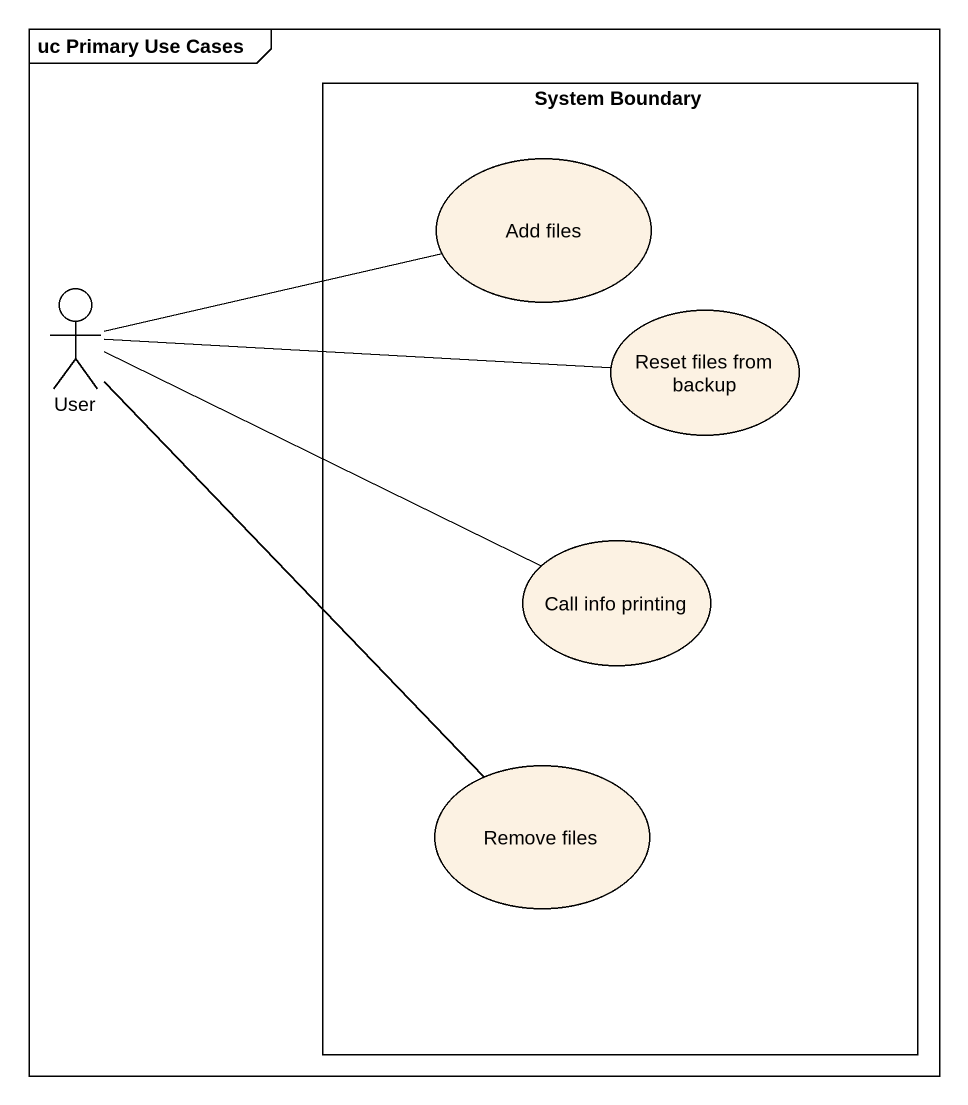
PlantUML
@startuml
mainframe uc Primary Use Cases
rectangle "System Boundary" as System_Boundary {
  usecase "Add files" as Add_files
  usecase "Reset files from backup" as Reset_files_from_backup
  usecase "Call info printing" as Call_info_printing
  usecase "Remove files" as Remove_files
}
actor User
User -right- Add_files
User -- Remove_files
Reset_files_from_backup -left- User
Call_info_printing -left- User
@enduml
